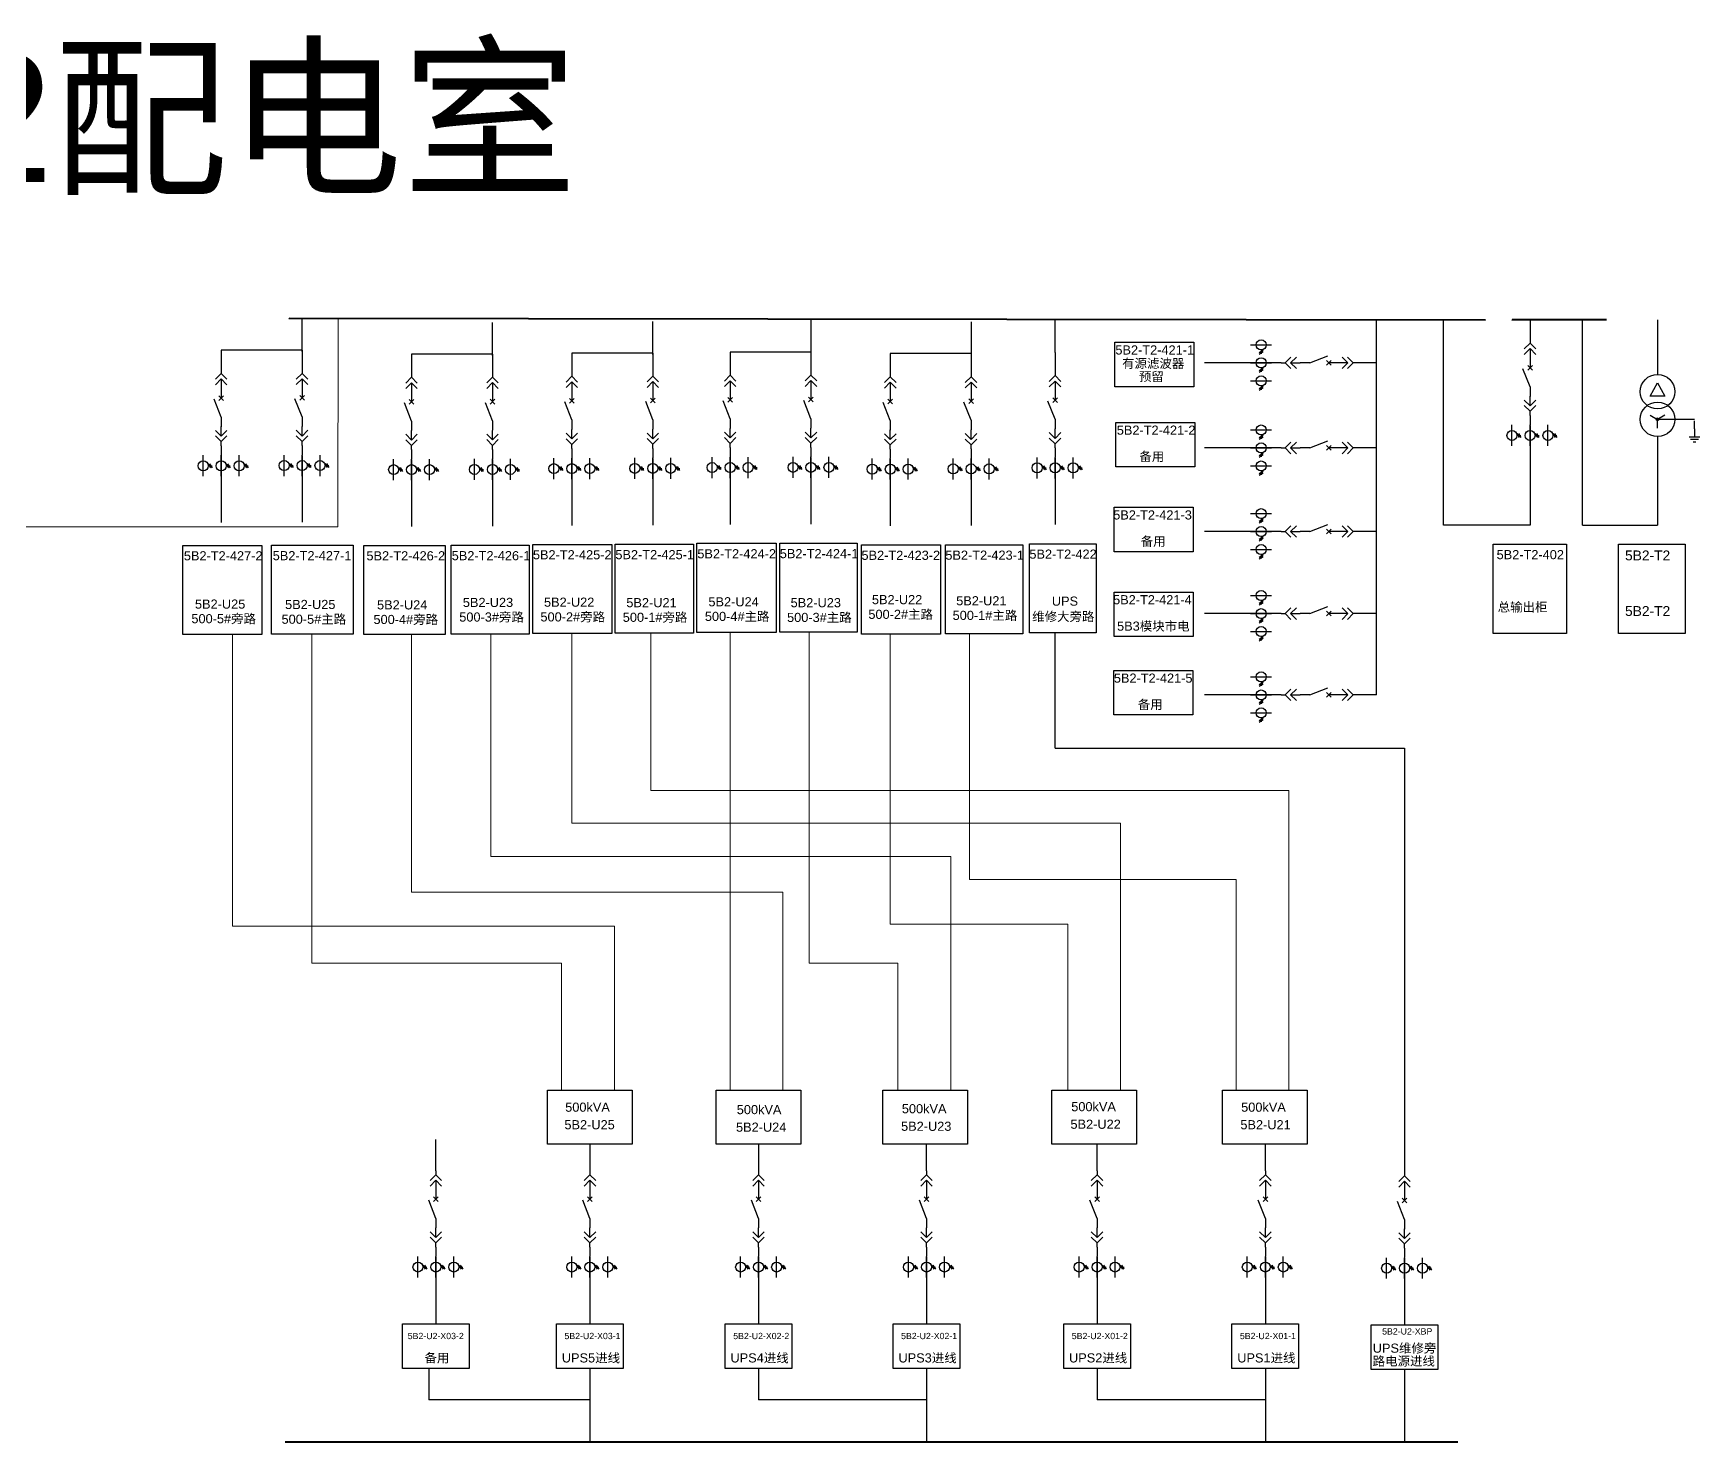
# Model space of a CAD drawing. Header units: metres. Extents: x 110 to 423, y 63 to 293.
# Drawn here: x 285.9 to 416, y 183.2 to 293.2 of the extents above; entities that cross this region are included whole.
import ezdxf
from ezdxf.enums import TextEntityAlignment as Align

# ---------------------------------------------------------------- set-up
doc = ezdxf.new("R2010")
doc.units = ezdxf.units.M
doc.header["$MEASUREMENT"] = 0
doc.linetypes.add('CENTER', pattern=[2, 1.25, -0.25, 0.25, -0.25])
doc.linetypes.add('CONTINOUS', pattern=[0])
doc.layers.get('0').update_dxf_attribs({"linetype": 'CONTINUOUS', "lineweight": 25})
doc.styles.add('Standard_copy2', font='arial.ttf')

# ---------------------------------------------------------------- blocks, each defined once
blk = doc.blocks.new('DYDQAA03')
at = {"color": 0}
for points in [[(0, 0), (0, -1.5)], [(-2.12, -3.62), (0, -1.5)], [(-2.12, -5.62), (0, -3.5)], [(2.12, -3.62), (0, -1.5)], [(2.12, -5.62), (0, -3.5)], [(0, -3.5), (0, -7)]]:
    blk.add_lwpolyline(points, dxfattribs=at)
blk = doc.blocks.new('DYDQAA04')
at = {"color": 0}
for points in [[(0, -3.5), (0, 0)], [(-2.12, -1.38), (0, -3.5)], [(-2.12, -3.38), (0, -5.5)], [(2.12, -1.38), (0, -3.5)], [(2.12, -3.38), (0, -5.5)], [(0, -7), (0, -5.5)]]:
    blk.add_lwpolyline(points, dxfattribs=at)
blk = doc.blocks.new('DYDQAA09')
at = {"color": 0}
blk.add_lwpolyline([(0, 0), (0, -3.5)], dxfattribs=at)
blk.add_lwpolyline([(0, 0), (0, -3.5)], dxfattribs=at)
blk.add_lwpolyline([(0, 0), (0, -3.5)], dxfattribs=at)
blk.add_lwpolyline([(0, 0), (0, -3.5)], dxfattribs=at)
blk.add_lwpolyline([(0, 0), (0, -3.5)], dxfattribs=at)
blk.add_lwpolyline([(0, 0), (0, -3.5)], dxfattribs=at)
blk.add_lwpolyline([(0, 0), (0, -3.5)], dxfattribs=at)
blk.add_lwpolyline([(0, 0), (0, -3.5)], dxfattribs=at)
blk.add_lwpolyline([(0, 0), (0, -3.5)], dxfattribs=at)
blk = doc.blocks.new('DYDQ0201')
at = {"color": 0}
for points in [[(0.86, -0.86), (-0.86, 0.86)], [(-0.86, -0.86), (0.86, 0.86)], [(0, -7), (-2.61, -0.37)]]:
    blk.add_lwpolyline(points, dxfattribs=at)
blk = doc.blocks.new('A$C03DD39B5')
for p, q in [((417, 475), (283, 392)), ((417, 422), (283, 339)), ((350, 333), (350, 467))]:
    blk.add_line(p, q)
blk.add_lwpolyline([(700, 167), (0, 167)])
blk.add_circle((350, 167), 167)
blk = doc.blocks.new('DYDQAA05')
at = {"color": 0}
blk.add_lwpolyline([(0, 0), (0, -7)], dxfattribs=at)

msp = doc.modelspace()

# ---------------------------------------------------------------- linework, layer by layer
for p, q in [((306.9, 268.35, -23133.46), (306.9, 270.93, -21750.19)), ((334.28, 268.13, -2962.29), (334.28, 270.71, -1579.01)), ((346.64, 268.21, -2962.29), (346.64, 270.79, -1579.01)), ((365.69, 268.28, -3467.35), (365.69, 270.86, -2084.07)), ((390.8, 241.55, 15830.09), (390.8, 270.82, -21750.19)), ((396.01, 254.79, -21750.19), (396.01, 270.82, -21750.19)), ((406.88, 254.79, -23535.57), (406.88, 270.82, -21750.19)), ((412.74, 270.82, -18924.64), (412.74, 266.57, -23535.57)), ((321.76, 268.05, -2962.29), (321.76, 270.63, -1579.01)), ((359.15, 268.09, -2962.29), (359.15, 270.67, -1579.01)), ((306.88, 268.45, -23133.46), (300.56, 268.45, -23133.46)), ((321.75, 268.15, -2962.29), (315.43, 268.15, -2962.29)), ((334.27, 268.23, -2962.29), (327.95, 268.23, -2962.29)), ((346.62, 268.31, -2962.29), (340.31, 268.31, -2962.29)), ((359.13, 268.19, -2962.29), (352.82, 268.19, -2962.29)), ((380.92, 267.47, 18031.31), (377.35, 267.47, 18031.31)), ((382.56, 267.47, 18031.31), (380.92, 267.47, 18031.31)), ((412.15, 264.88, -23535.57), (412.74, 265.9, -23535.57)), ((412.15, 264.88, -23535.57), (412.74, 265.9, -23535.57)), ((412.74, 265.9, -23535.57), (413.32, 264.88, -23535.57)), ((413.32, 264.88, -23535.57), (412.15, 264.88, -23535.57)), ((412.15, 263.39, -23535.57), (412.74, 263.06, -23535.57)), ((412.73, 263.16, -23535.57), (412.63, 263.07, -23535.57)), ((412.69, 263.15, -23535.57), (412.64, 263.1, -23535.57)), ((412.77, 263.15, -23535.57), (412.64, 263.02, -23535.57)), ((412.78, 263.14, -23535.57), (412.65, 263.01, -23535.57)), ((412.81, 263.12, -23535.57), (412.67, 262.98, -23535.57)), ((412.82, 263.11, -23535.57), (412.68, 262.97, -23535.57)), ((412.83, 263.07, -23535.57), (412.72, 262.96, -23535.57)), ((413.32, 263.39, -23535.57), (412.74, 263.06, -23535.57)), ((415.62, 263.06, -23535.57), (412.74, 263.06, -23535.57)), ((412.74, 262.38, -23535.57), (412.74, 263.06, -23535.57)), ((412.84, 263.05, -23535.57), (412.74, 262.95, -23535.57)), ((402.78, 262.58, -21750.19), (402.78, 260.94, -21750.19)), ((412.74, 261.7, -23535.57), (412.74, 254.79, -23535.57)), ((415.22, 261.7, -23535.57), (416.03, 261.7, -23535.57)), ((380.92, 260.83, 18031.31), (377.35, 260.83, 18031.31)), ((382.56, 260.83, 18031.31), (380.92, 260.83, 18031.31)), ((402.78, 260.94, -21750.19), (402.78, 254.79, -21750.19)), ((415.32, 261.5, -23535.57), (415.93, 261.5, -23535.57)), ((415.52, 261.3, -23535.57), (415.72, 261.3, -23535.57)), ((300.56, 260.21, -20932.25), (300.56, 258.57, -20932.25)), ((306.88, 260.22, -20240.61), (306.88, 258.58, -20240.61)), ((315.43, 259.91, -761.08), (315.43, 258.27, -761.08)), ((321.75, 259.93, -69.44), (321.75, 258.29, -69.44)), ((327.95, 259.99, -761.08), (327.95, 258.35, -761.08)), ((334.27, 260.01, -69.44), (334.27, 258.37, -69.44)), ((340.31, 260.07, -761.08), (340.31, 258.43, -761.08)), ((346.62, 260.08, -69.44), (346.62, 258.45, -69.44)), ((352.82, 259.95, -761.08), (352.82, 258.31, -761.08)), ((359.13, 259.97, -69.44), (359.13, 258.33, -69.44)), ((365.69, 260.04, -1266.14), (365.69, 258.41, -1266.14)), ((300.56, 258.57, -20932.25), (300.56, 255, -20932.25)), ((306.88, 258.58, -20240.61), (306.88, 255.02, -20240.61)), ((315.43, 258.27, -761.08), (315.43, 254.7, -761.08)), ((321.75, 258.29, -69.44), (321.75, 254.72, -69.44)), ((327.95, 258.35, -761.08), (327.95, 254.78, -761.08)), ((334.27, 258.37, -69.44), (334.27, 254.8, -69.44)), ((340.31, 258.43, -761.08), (340.31, 254.86, -761.08)), ((346.62, 258.45, -69.44), (346.62, 254.88, -69.44)), ((352.82, 258.31, -761.08), (352.82, 254.74, -761.08)), ((359.13, 258.33, -69.44), (359.13, 254.76, -69.44)), ((365.69, 258.41, -1266.14), (365.69, 254.84, -1266.14)), ((380.92, 254.3, 18031.31), (377.35, 254.3, 18031.31)), ((382.56, 254.3, 18031.31), (380.92, 254.3, 18031.31)), ((402.78, 254.79, -21750.19), (396.01, 254.79, -21750.19)), ((406.88, 254.79, -23535.57), (412.74, 254.79, -23535.57)), ((380.92, 247.89, 18031.31), (377.35, 247.89, 18031.31)), ((382.56, 247.89, 18031.31), (380.92, 247.89, 18031.31)), ((380.92, 241.55, 18031.31), (377.35, 241.55, 18031.31)), ((382.56, 241.55, 18031.31), (380.92, 241.55, 18031.31)), ((317.33, 197.65, -664.69), (317.33, 196.01, -664.69)), ((329.36, 197.65, -664.69), (329.36, 196.01, -664.69)), ((342.53, 197.65, -664.69), (342.53, 196.01, -664.69)), ((355.65, 197.65, -664.69), (355.65, 196.01, -664.69)), ((368.97, 197.65, -664.69), (368.97, 196.01, -664.69)), ((382.11, 197.65, -664.69), (382.11, 196.01, -664.69)), ((392.98, 197.57, 622.2), (392.98, 195.93, 622.2)), ((317.33, 196.01, -664.69), (317.33, 192.45, -664.69)), ((329.36, 196.01, -664.69), (329.36, 192.45, -664.69)), ((342.53, 196.01, -664.69), (342.53, 192.45, -664.69)), ((355.65, 196.01, -664.69), (355.65, 192.45, -664.69)), ((368.97, 196.01, -664.69), (368.97, 192.45, -664.69)), ((382.11, 196.01, -664.69), (382.11, 192.45, -664.69)), ((392.98, 195.93, 622.2), (392.98, 192.37, 622.2)), ((316.79, 188.97, -664.69), (316.79, 186.51, -664.69)), ((329.36, 188.97, -664.69), (329.36, 183.2, -664.69)), ((342.53, 188.97, -664.69), (342.53, 186.5, -664.69)), ((355.65, 188.97, -664.69), (355.65, 183.21, -664.69)), ((368.97, 188.97, -664.69), (368.97, 186.5, -664.69)), ((382.11, 188.97, -664.69), (382.11, 186.5, -664.69)), ((382.11, 188.97, -664.69), (382.11, 183.3, -664.69)), ((392.98, 188.89, -352.11), (392.98, 183.17, -352.11)), ((329.36, 186.5, -664.69), (316.79, 186.5, -664.69)), ((355.65, 186.5, -664.69), (342.53, 186.5, -664.69)), ((382.11, 186.5, -664.69), (368.97, 186.5, -664.69))]:
    msp.add_line(p, q)
at = {"color": 1, "lineweight": 20}
for p, q in [((309.68, 254.66, -761.08), (309.71, 270.94, -21750.19)), ((262.65, 254.66, -761.08), (309.68, 254.66, -761.08))]:
    msp.add_line(p, q, dxfattribs=at)
at = {"linetype": 'CENTER', "ltscale": 0.5}
msp.add_line((415.62, 262.31, -23535.57), (415.62, 263.06, -23535.57), dxfattribs=at)
at = {"color": 4, "lineweight": 20}
for p, q in [((301.46, 246.26, -46383.52), (301.46, 223.49, -46383.52)), ((315.43, 246.26, -1579.01), (315.43, 226.14, -1579.01)), ((321.61, 246.28, -887.38), (321.61, 228.92, -887.38)), ((327.95, 246.34, -1579.01), (327.95, 231.52, -1579.01)), ((334.13, 246.36, -887.38), (334.13, 234.08, -887.38)), ((334.13, 234.08, -887.38), (383.94, 234.08, -887.38)), ((383.94, 234.08, -887.38), (383.94, 210.69, 57624.51)), ((327.95, 231.52, -1579.01), (370.8, 231.52, -1579.01)), ((370.8, 231.52, -1579.01), (370.8, 210.69, 57624.51)), ((321.61, 228.92, -887.38), (357.54, 228.92, -887.38)), ((357.54, 228.92, -887.38), (357.54, 210.69, 57624.51)), ((315.43, 226.14, -1579.01), (344.43, 226.14, -1579.01)), ((344.43, 226.14, -1579.01), (344.43, 210.69, 57624.51)), ((301.46, 223.49, -46383.52), (331.29, 223.49, -46383.52)), ((331.29, 223.49, -46383.52), (331.29, 210.69, 57624.51))]:
    msp.add_line(p, q, dxfattribs=at)
at = {"color": 6, "lineweight": 20}
for p, q in [((307.64, 246.28, -45691.89), (307.64, 220.61, -45691.89)), ((340.31, 246.42, -1579.01), (340.31, 210.69, 57624.51)), ((346.49, 246.44, -887.38), (346.49, 220.61, -887.38)), ((352.82, 246.3, -1579.01), (352.82, 223.64, -1579.01)), ((359, 246.32, -887.38), (359, 227.13, -887.38)), ((359, 227.13, -887.38), (379.82, 227.13, -887.38)), ((379.82, 227.13, -887.38), (379.82, 210.69, 57624.51)), ((352.82, 223.64, -1579.01), (366.68, 223.64, -1579.01)), ((366.68, 223.64, -1579.01), (366.68, 210.69, 57624.51)), ((307.64, 220.61, -45691.89), (327.15, 220.61, -45691.89)), ((327.15, 220.61, -45691.89), (327.15, 213.29, -30996.23)), ((346.49, 220.61, -887.38), (353.42, 220.61, -887.38)), ((353.42, 220.61, -887.38), (353.42, 210.69, 57624.51)), ((327.15, 213.29, -30996.23), (327.15, 210.69, 57624.51))]:
    msp.add_line(p, q, dxfattribs=at)
at = {"color": 5, "lineweight": 30}
for p, q in [((365.69, 237.39, -3719.9), (365.69, 246.4, -2084.07)), ((365.69, 237.39, -3719.9), (392.98, 237.39, -3719.9)), ((392.98, 237.39, -3719.9), (392.98, 204.32, -1579.01))]:
    msp.add_line(p, q, dxfattribs=at)
at = {"color": 3}
msp.add_line((317.3, 206.84, -1579.01), (317.3, 204.4, -1579.01), dxfattribs=at)
at = {"lineweight": -3}
for p, q in [((329.36, 206.47, 57624.51), (329.36, 204.4, -2865.9)), ((342.53, 206.47, 57624.51), (342.53, 204.4, -2865.9)), ((355.65, 204.4, -2865.9), (355.65, 206.47, 57624.51)), ((368.97, 204.4, -2865.9), (368.97, 206.47, 57624.51)), ((382.11, 204.4, -2865.9), (382.11, 206.47, 57624.51))]:
    msp.add_line(p, q, dxfattribs=at)
at = {"color": 1, "lineweight": 40}
msp.add_line((305.57, 183.23, 14948.27), (397.15, 183.23, 14948.27), dxfattribs=at)
at = {"color": 1, "lineweight": 40, "ltscale": 100}
for points, elevation in [([(399.31, 270.81), (305.88, 270.93), (305.88, 270.93)], -21750.19), ([(408.75, 270.82), (401.38, 270.82), (401.38, 270.82)], -22724.49)]:
    msp.add_lwpolyline(points, dxfattribs=dict(at, elevation=elevation))
for points, elevation in [([(370.36, 269.08), (376.53, 269.08), (376.53, 265.61), (370.36, 265.61)], 15830.09), ([(370.43, 262.82), (376.61, 262.82), (376.61, 259.34), (370.43, 259.34)], 15830.09), ([(370.31, 256.19), (376.48, 256.19), (376.48, 252.72), (370.31, 252.72)], 15830.09), ([(297.58, 253.22), (303.75, 253.22), (303.75, 246.26), (297.58, 246.26)], -46383.52), ([(304.49, 253.23), (310.88, 253.23), (310.88, 246.28), (304.49, 246.28)], -45691.89), ([(311.7, 253.22), (318.05, 253.22), (318.05, 246.26), (311.7, 246.26)], -1579.01), ([(318.53, 253.23), (324.62, 253.23), (324.62, 246.28), (318.53, 246.28)], -887.38), ([(324.89, 253.3), (331.06, 253.3), (331.06, 246.34), (324.89, 246.34)], -1579.01), ([(331.33, 253.31), (337.45, 253.31), (337.45, 246.36), (331.33, 246.36)], -887.38), ([(337.72, 253.38), (343.91, 253.38), (343.91, 246.42), (337.72, 246.42)], -1579.01), ([(344.19, 253.39), (350.24, 253.39), (350.24, 246.44), (344.19, 246.44)], -887.38), ([(350.58, 253.26), (356.73, 253.26), (356.73, 246.3), (350.58, 246.3)], -1579.01), ([(357.13, 253.27), (363.18, 253.27), (363.18, 246.32), (357.13, 246.32)], -887.38), ([(363.68, 253.35), (368.89, 253.35), (368.89, 246.4), (363.68, 246.4)], -2084.07), ([(399.89, 253.31), (405.64, 253.31), (405.64, 246.35), (399.89, 246.35)], -22568.12), ([(409.68, 253.31), (414.89, 253.31), (414.89, 246.35), (409.68, 246.35)], -21995.88), ([(370.29, 249.57), (376.46, 249.57), (376.46, 246.1), (370.29, 246.1)], 15830.09), ([(370.27, 243.46), (376.45, 243.46), (376.45, 239.98), (370.27, 239.98)], 15830.09), ([(314.73, 192.45), (319.93, 192.45), (319.93, 188.97), (314.73, 188.97)], -664.69), ([(326.75, 192.45), (331.96, 192.45), (331.96, 188.97), (326.75, 188.97)], -664.69), ([(339.93, 192.45), (345.14, 192.45), (345.14, 188.97), (339.93, 188.97)], -664.69), ([(353.04, 192.45), (358.25, 192.45), (358.25, 188.97), (353.04, 188.97)], -664.69), ([(366.37, 192.45), (371.57, 192.45), (371.57, 188.97), (366.37, 188.97)], -664.69), ([(379.5, 192.45), (384.71, 192.45), (384.71, 188.97), (379.5, 188.97)], -664.69), ([(390.38, 192.37), (395.59, 192.37), (395.59, 188.89), (390.38, 188.89)], 622.2)]:
    msp.add_lwpolyline(points, close=True, dxfattribs=dict(elevation=elevation))
at = {"elevation": -23535.57}
msp.add_lwpolyline([(415.62, 262.31), (415.62, 261.7)], dxfattribs=at)
at = {"lineweight": -3, "elevation": 57624.51}
for points in [[(326.05, 210.69), (332.66, 210.69), (332.66, 206.47), (326.05, 206.47)], [(339.23, 210.69), (345.84, 210.69), (345.84, 206.47), (339.23, 206.47)], [(352.23, 210.69), (358.84, 210.69), (358.84, 206.47), (352.23, 206.47)], [(365.44, 210.69), (372.05, 210.69), (372.05, 206.47), (365.44, 206.47)], [(378.77, 210.69), (385.38, 210.69), (385.38, 206.47), (378.77, 206.47)]]:
    msp.add_lwpolyline(points, close=True, dxfattribs=at)
at = {"linetype": 'CONTINOUS'}
for centre in [(412.74, 265.22, -23535.57), (412.74, 263.06, -23535.57)]:
    msp.add_circle(centre, 1.35, dxfattribs=at)
msp.add_circle((412.74, 263.06, -23535.57), 0.101)

# ---------------------------------------------------------------- block references
at = {"xscale": 0.2128954749704126, "yscale": 0.2128954749704126, "zscale": 0.2128954749704126}
for name, p in [('DYDQAA05', (402.78, 270.82, -23951.4)), ('DYDQAA05', (300.56, 268.45, -23133.46)), ('DYDQAA05', (306.88, 268.45, -22441.82)), ('DYDQAA05', (315.43, 268.15, -2962.29)), ('DYDQAA05', (321.75, 268.15, -2270.65)), ('DYDQAA05', (327.95, 268.23, -2962.29)), ('DYDQAA05', (334.27, 268.23, -2270.65)), ('DYDQAA05', (340.31, 268.31, -2962.29)), ('DYDQAA05', (346.62, 268.31, -2270.65)), ('DYDQAA05', (352.82, 268.19, -2962.29)), ('DYDQAA05', (359.13, 268.19, -2270.65)), ('DYDQAA05', (365.69, 268.28, -3467.35)), ('DYDQAA03', (402.78, 269.33, -23951.4)), ('DYDQAA03', (300.56, 266.96, -23133.46)), ('DYDQAA03', (306.88, 266.97, -22441.82)), ('DYDQAA03', (340.31, 266.82, -2962.29)), ('DYDQAA03', (346.62, 266.83, -2270.65)), ('DYDQAA03', (365.69, 266.79, -3467.35)), ('DYDQ0201', (402.78, 267.09, -23951.4)), ('DYDQAA09', (402.78, 267.84, -23951.4)), ('DYDQAA09', (306.88, 265.48, -22441.82)), ('DYDQAA03', (315.43, 266.66, -2962.29)), ('DYDQAA03', (321.75, 266.67, -2270.65)), ('DYDQAA03', (327.95, 266.74, -2962.29)), ('DYDQAA03', (334.27, 266.75, -2270.65)), ('DYDQAA03', (352.82, 266.7, -2962.29)), ('DYDQAA03', (359.13, 266.71, -2270.65)), ('DYDQAA09', (402.78, 265.6, -23951.4)), ('DYDQ0201', (300.56, 264.72, -23133.46)), ('DYDQAA09', (300.56, 265.47, -23133.46)), ('DYDQ0201', (306.88, 264.74, -22441.82)), ('DYDQ0201', (315.43, 264.42, -2962.29)), ('DYDQAA09', (315.43, 265.17, -2962.29)), ('DYDQ0201', (321.75, 264.44, -2270.65)), ('DYDQAA09', (321.75, 265.18, -2270.65)), ('DYDQ0201', (327.95, 264.5, -2962.29)), ('DYDQAA09', (327.95, 265.25, -2962.29)), ('DYDQ0201', (334.27, 264.52, -2270.65)), ('DYDQAA09', (334.27, 265.26, -2270.65)), ('DYDQ0201', (340.31, 264.58, -2962.29)), ('DYDQAA09', (340.31, 265.33, -2962.29)), ('DYDQ0201', (346.62, 264.6, -2270.65)), ('DYDQAA09', (346.62, 265.34, -2270.65)), ('DYDQ0201', (352.82, 264.46, -2962.29)), ('DYDQAA09', (352.82, 265.21, -2962.29)), ('DYDQ0201', (359.13, 264.48, -2270.65)), ('DYDQAA09', (359.13, 265.22, -2270.65)), ('DYDQ0201', (365.69, 264.56, -3467.35)), ('DYDQAA09', (365.69, 265.3, -3467.35)), ('DYDQAA04', (402.78, 264.86, -23951.4)), ('DYDQAA09', (300.56, 263.23, -23133.46)), ('DYDQAA09', (306.88, 263.25, -22441.82)), ('DYDQAA09', (315.43, 262.93, -2962.29)), ('DYDQAA09', (321.75, 262.95, -2270.65)), ('DYDQAA09', (327.95, 263.01, -2962.29)), ('DYDQAA09', (334.27, 263.03, -2270.65)), ('DYDQAA09', (340.31, 263.09, -2962.29)), ('DYDQAA09', (346.62, 263.11, -2270.65)), ('DYDQAA09', (352.82, 262.97, -2962.29)), ('DYDQAA09', (359.13, 262.99, -2270.65)), ('DYDQAA09', (365.69, 263.07, -3467.35)), ('DYDQAA09', (402.78, 263.37, -23951.4)), ('DYDQAA04', (300.56, 262.49, -23133.46)), ('DYDQAA04', (306.88, 262.5, -22441.82)), ('DYDQAA04', (315.43, 262.19, -2962.29)), ('DYDQAA04', (321.75, 262.2, -2270.65)), ('DYDQAA04', (327.95, 262.27, -2962.29)), ('DYDQAA04', (334.27, 262.28, -2270.65)), ('DYDQAA04', (340.31, 262.35, -2962.29)), ('DYDQAA04', (346.62, 262.36, -2270.65)), ('DYDQAA04', (352.82, 262.23, -2962.29)), ('DYDQAA04', (359.13, 262.24, -2270.65)), ('DYDQAA04', (365.69, 262.32, -3467.35)), ('DYDQAA09', (300.56, 260.99, -23133.46)), ('DYDQAA09', (306.88, 261.01, -22441.82)), ('DYDQAA09', (315.43, 260.7, -2962.29)), ('DYDQAA09', (321.75, 260.71, -2270.65)), ('DYDQAA09', (327.95, 260.78, -2962.29)), ('DYDQAA09', (334.27, 260.79, -2270.65)), ('DYDQAA09', (340.31, 260.86, -2962.29)), ('DYDQAA09', (346.62, 260.87, -2270.65)), ('DYDQAA09', (352.82, 260.74, -2962.29)), ('DYDQAA09', (359.13, 260.75, -2270.65)), ('DYDQAA09', (365.69, 260.83, -3467.35)), ('DYDQAA03', (317.33, 204.4, -2865.9)), ('DYDQAA03', (329.36, 204.4, -2865.9)), ('DYDQAA03', (342.53, 204.4, -2865.9)), ('DYDQAA03', (355.65, 204.4, -2865.9)), ('DYDQAA03', (368.97, 204.4, -2865.9)), ('DYDQAA03', (382.11, 204.4, -2865.9)), ('DYDQAA03', (392.98, 204.32, -1579.01)), ('DYDQ0201', (317.33, 202.17, -2865.9)), ('DYDQAA09', (317.33, 202.91, -2865.9)), ('DYDQ0201', (329.36, 202.17, -2865.9)), ('DYDQAA09', (329.36, 202.91, -2865.9)), ('DYDQ0201', (342.53, 202.17, -2865.9)), ('DYDQAA09', (342.53, 202.91, -2865.9)), ('DYDQ0201', (355.65, 202.17, -2865.9)), ('DYDQAA09', (355.65, 202.91, -2865.9)), ('DYDQ0201', (368.97, 202.17, -2865.9)), ('DYDQAA09', (368.97, 202.91, -2865.9)), ('DYDQ0201', (382.11, 202.17, -2865.9)), ('DYDQAA09', (382.11, 202.91, -2865.9)), ('DYDQ0201', (392.98, 202.08, -1579.01)), ('DYDQAA09', (392.98, 202.83, -1579.01)), ('DYDQAA09', (317.33, 200.68, -2865.9)), ('DYDQAA09', (329.36, 200.68, -2865.9)), ('DYDQAA09', (342.53, 200.68, -2865.9)), ('DYDQAA09', (355.65, 200.68, -2865.9)), ('DYDQAA09', (368.97, 200.68, -2865.9)), ('DYDQAA09', (382.11, 200.68, -2865.9)), ('DYDQAA09', (392.98, 200.59, -1579.01)), ('DYDQAA04', (317.33, 199.93, -2865.9)), ('DYDQAA04', (329.36, 199.93, -2865.9)), ('DYDQAA04', (342.53, 199.93, -2865.9)), ('DYDQAA04', (355.65, 199.93, -2865.9)), ('DYDQAA04', (368.97, 199.93, -2865.9)), ('DYDQAA04', (382.11, 199.93, -2865.9)), ('DYDQAA04', (392.98, 199.85, -1579.01)), ('DYDQAA09', (317.33, 198.44, -2865.9)), ('DYDQAA09', (329.36, 198.44, -2865.9)), ('DYDQAA09', (342.53, 198.44, -2865.9)), ('DYDQAA09', (355.65, 198.44, -2865.9)), ('DYDQAA09', (368.97, 198.44, -2865.9)), ('DYDQAA09', (382.11, 198.44, -2865.9)), ('DYDQAA09', (392.98, 198.36, -1579.01))]:
    msp.add_blockref(name, p, dxfattribs=at)
for name, p, xscale, yscale, zscale, rotation in [('A$C03DD39B5', (382.6, 269.26, 18031.31), 0.002338875, 0.002338875, 0.002338875, 180), ('A$C03DD39B5', (382.6, 267.86, 18031.31), 0.002338875, 0.002338875, 0.002338875, 180), ('DYDQAA09', (383.34, 267.47, 15830.09), 0.2128954749704126, 0.2128954749704126, 0.2128954749704126, 270), ('DYDQAA04', (384.83, 267.47, 15830.09), 0.2128954749704126, 0.2128954749704126, 0.2128954749704126, 270), ('DYDQAA09', (385.58, 267.47, 15830.09), 0.2128954749704126, 0.2128954749704126, 0.2128954749704126, 270), ('DYDQ0201', (387.07, 267.47, 15830.09), 0.2128954749704126, 0.2128954749704126, 0.2128954749704126, 270), ('DYDQAA09', (387.81, 267.47, 15830.09), 0.2128954749704126, 0.2128954749704126, 0.2128954749704126, 270), ('DYDQAA03', (389.3, 267.47, 15830.09), 0.2128954749704126, 0.2128954749704126, 0.2128954749704126, 270), ('DYDQAA05', (390.8, 267.47, 15830.09), 0.2128954749704126, 0.2128954749704126, 0.2128954749704126, 270), ('A$C03DD39B5', (382.6, 266.45, 18031.31), 0.002338875, 0.002338875, 0.002338875, 180), ('A$C03DD39B5', (382.6, 262.62, 18031.31), 0.002338875, 0.002338875, 0.002338875, 180), ('A$C03DD39B5', (400.98, 262.62, -21750.19), 0.002338875, 0.002338875, 0.002338875, 270), ('A$C03DD39B5', (402.39, 262.62, -21750.19), 0.002338875, 0.002338875, 0.002338875, 270), ('A$C03DD39B5', (403.79, 262.62, -21750.19), 0.002338875, 0.002338875, 0.002338875, 270), ('A$C03DD39B5', (382.6, 261.22, 18031.31), 0.002338875, 0.002338875, 0.002338875, 180), ('DYDQAA09', (383.34, 260.83, 15830.09), 0.2128954749704126, 0.2128954749704126, 0.2128954749704126, 270), ('DYDQAA04', (384.83, 260.83, 15830.09), 0.2128954749704126, 0.2128954749704126, 0.2128954749704126, 270), ('DYDQAA09', (385.58, 260.83, 15830.09), 0.2128954749704126, 0.2128954749704126, 0.2128954749704126, 270), ('DYDQ0201', (387.07, 260.83, 15830.09), 0.2128954749704126, 0.2128954749704126, 0.2128954749704126, 270), ('DYDQAA09', (387.81, 260.83, 15830.09), 0.2128954749704126, 0.2128954749704126, 0.2128954749704126, 270), ('DYDQAA03', (389.3, 260.83, 15830.09), 0.2128954749704126, 0.2128954749704126, 0.2128954749704126, 270), ('DYDQAA05', (390.8, 260.83, 15830.09), 0.2128954749704126, 0.2128954749704126, 0.2128954749704126, 270), ('A$C03DD39B5', (298.77, 260.25, -20932.25), 0.002338875, 0.002338875, 0.002338875, 270), ('A$C03DD39B5', (300.17, 260.25, -20932.25), 0.002338875, 0.002338875, 0.002338875, 270), ('A$C03DD39B5', (301.58, 260.25, -20932.25), 0.002338875, 0.002338875, 0.002338875, 270), ('A$C03DD39B5', (305.09, 260.27, -20240.61), 0.002338875, 0.002338875, 0.002338875, 270), ('A$C03DD39B5', (306.49, 260.27, -20240.61), 0.002338875, 0.002338875, 0.002338875, 270), ('A$C03DD39B5', (307.89, 260.27, -20240.61), 0.002338875, 0.002338875, 0.002338875, 270), ('A$C03DD39B5', (313.64, 259.95, -761.08), 0.002338875, 0.002338875, 0.002338875, 270), ('A$C03DD39B5', (315.04, 259.95, -761.08), 0.002338875, 0.002338875, 0.002338875, 270), ('A$C03DD39B5', (316.44, 259.95, -761.08), 0.002338875, 0.002338875, 0.002338875, 270), ('A$C03DD39B5', (319.95, 259.97, -69.44), 0.002338875, 0.002338875, 0.002338875, 270), ('A$C03DD39B5', (321.36, 259.97, -69.44), 0.002338875, 0.002338875, 0.002338875, 270), ('A$C03DD39B5', (322.76, 259.97, -69.44), 0.002338875, 0.002338875, 0.002338875, 270), ('A$C03DD39B5', (326.16, 260.03, -761.08), 0.002338875, 0.002338875, 0.002338875, 270), ('A$C03DD39B5', (327.56, 260.03, -761.08), 0.002338875, 0.002338875, 0.002338875, 270), ('A$C03DD39B5', (328.96, 260.03, -761.08), 0.002338875, 0.002338875, 0.002338875, 270), ('A$C03DD39B5', (332.47, 260.05, -69.44), 0.002338875, 0.002338875, 0.002338875, 270), ('A$C03DD39B5', (333.88, 260.05, -69.44), 0.002338875, 0.002338875, 0.002338875, 270), ('A$C03DD39B5', (335.28, 260.05, -69.44), 0.002338875, 0.002338875, 0.002338875, 270), ('A$C03DD39B5', (338.51, 260.11, -761.08), 0.002338875, 0.002338875, 0.002338875, 270), ('A$C03DD39B5', (339.92, 260.11, -761.08), 0.002338875, 0.002338875, 0.002338875, 270), ('A$C03DD39B5', (341.32, 260.11, -761.08), 0.002338875, 0.002338875, 0.002338875, 270), ('A$C03DD39B5', (344.83, 260.13, -69.44), 0.002338875, 0.002338875, 0.002338875, 270), ('A$C03DD39B5', (346.23, 260.13, -69.44), 0.002338875, 0.002338875, 0.002338875, 270), ('A$C03DD39B5', (347.64, 260.13, -69.44), 0.002338875, 0.002338875, 0.002338875, 270), ('A$C03DD39B5', (351.02, 259.99, -761.08), 0.002338875, 0.002338875, 0.002338875, 270), ('A$C03DD39B5', (352.43, 259.99, -761.08), 0.002338875, 0.002338875, 0.002338875, 270), ('A$C03DD39B5', (353.83, 259.99, -761.08), 0.002338875, 0.002338875, 0.002338875, 270), ('A$C03DD39B5', (357.34, 260.01, -69.44), 0.002338875, 0.002338875, 0.002338875, 270), ('A$C03DD39B5', (358.74, 260.01, -69.44), 0.002338875, 0.002338875, 0.002338875, 270), ('A$C03DD39B5', (360.15, 260.01, -69.44), 0.002338875, 0.002338875, 0.002338875, 270), ('A$C03DD39B5', (363.9, 260.09, -1266.14), 0.002338875, 0.002338875, 0.002338875, 270), ('A$C03DD39B5', (365.3, 260.09, -1266.14), 0.002338875, 0.002338875, 0.002338875, 270), ('A$C03DD39B5', (366.71, 260.09, -1266.14), 0.002338875, 0.002338875, 0.002338875, 270), ('A$C03DD39B5', (382.6, 259.81, 18031.31), 0.002338875, 0.002338875, 0.002338875, 180), ('A$C03DD39B5', (382.6, 256.09, 18031.31), 0.002338875, 0.002338875, 0.002338875, 180), ('A$C03DD39B5', (382.6, 254.69, 18031.31), 0.002338875, 0.002338875, 0.002338875, 180), ('DYDQAA09', (383.34, 254.3, 15830.09), 0.2128954749704126, 0.2128954749704126, 0.2128954749704126, 270), ('DYDQAA04', (384.83, 254.3, 15830.09), 0.2128954749704126, 0.2128954749704126, 0.2128954749704126, 270), ('DYDQAA09', (385.58, 254.3, 15830.09), 0.2128954749704126, 0.2128954749704126, 0.2128954749704126, 270), ('DYDQ0201', (387.07, 254.3, 15830.09), 0.2128954749704126, 0.2128954749704126, 0.2128954749704126, 270), ('DYDQAA09', (387.81, 254.3, 15830.09), 0.2128954749704126, 0.2128954749704126, 0.2128954749704126, 270), ('DYDQAA03', (389.3, 254.3, 15830.09), 0.2128954749704126, 0.2128954749704126, 0.2128954749704126, 270), ('DYDQAA05', (390.8, 254.3, 15830.09), 0.2128954749704126, 0.2128954749704126, 0.2128954749704126, 270), ('A$C03DD39B5', (382.6, 253.28, 18031.31), 0.002338875, 0.002338875, 0.002338875, 180), ('A$C03DD39B5', (382.6, 249.69, 18031.31), 0.002338875, 0.002338875, 0.002338875, 180), ('A$C03DD39B5', (382.6, 248.28, 18031.31), 0.002338875, 0.002338875, 0.002338875, 180), ('DYDQAA09', (383.34, 247.89, 15830.09), 0.2128954749704126, 0.2128954749704126, 0.2128954749704126, 270), ('DYDQAA04', (384.83, 247.89, 15830.09), 0.2128954749704126, 0.2128954749704126, 0.2128954749704126, 270), ('DYDQAA09', (385.58, 247.89, 15830.09), 0.2128954749704126, 0.2128954749704126, 0.2128954749704126, 270), ('DYDQ0201', (387.07, 247.89, 15830.09), 0.2128954749704126, 0.2128954749704126, 0.2128954749704126, 270), ('DYDQAA09', (387.81, 247.89, 15830.09), 0.2128954749704126, 0.2128954749704126, 0.2128954749704126, 270), ('DYDQAA03', (389.3, 247.89, 15830.09), 0.2128954749704126, 0.2128954749704126, 0.2128954749704126, 270), ('DYDQAA05', (390.8, 247.89, 15830.09), 0.2128954749704126, 0.2128954749704126, 0.2128954749704126, 270), ('A$C03DD39B5', (382.6, 246.88, 18031.31), 0.002338875, 0.002338875, 0.002338875, 180), ('A$C03DD39B5', (382.6, 243.34, 18031.31), 0.002338875, 0.002338875, 0.002338875, 180), ('DYDQ0201', (387.07, 241.55, 15830.09), 0.2128954749704126, 0.2128954749704126, 0.2128954749704126, 270), ('A$C03DD39B5', (382.6, 241.93, 18031.31), 0.002338875, 0.002338875, 0.002338875, 180), ('DYDQAA09', (383.34, 241.55, 15830.09), 0.2128954749704126, 0.2128954749704126, 0.2128954749704126, 270), ('DYDQAA04', (384.83, 241.55, 15830.09), 0.2128954749704126, 0.2128954749704126, 0.2128954749704126, 270), ('DYDQAA09', (385.58, 241.55, 15830.09), 0.2128954749704126, 0.2128954749704126, 0.2128954749704126, 270), ('DYDQAA09', (387.81, 241.55, 15830.09), 0.2128954749704126, 0.2128954749704126, 0.2128954749704126, 270), ('DYDQAA03', (389.3, 241.55, 15830.09), 0.2128954749704126, 0.2128954749704126, 0.2128954749704126, 270), ('DYDQAA05', (390.8, 241.55, 15830.09), 0.2128954749704126, 0.2128954749704126, 0.2128954749704126, 270), ('A$C03DD39B5', (382.6, 240.53, 18031.31), 0.002338875, 0.002338875, 0.002338875, 180), ('A$C03DD39B5', (315.54, 197.7, -664.69), 0.002338875, 0.002338875, 0.002338875, 270), ('A$C03DD39B5', (316.94, 197.7, -664.69), 0.002338875, 0.002338875, 0.002338875, 270), ('A$C03DD39B5', (318.34, 197.7, -664.69), 0.002338875, 0.002338875, 0.002338875, 270), ('A$C03DD39B5', (327.56, 197.7, -664.69), 0.002338875, 0.002338875, 0.002338875, 270), ('A$C03DD39B5', (328.97, 197.7, -664.69), 0.002338875, 0.002338875, 0.002338875, 270), ('A$C03DD39B5', (330.37, 197.7, -664.69), 0.002338875, 0.002338875, 0.002338875, 270), ('A$C03DD39B5', (340.74, 197.7, -664.69), 0.002338875, 0.002338875, 0.002338875, 270), ('A$C03DD39B5', (342.14, 197.7, -664.69), 0.002338875, 0.002338875, 0.002338875, 270), ('A$C03DD39B5', (343.55, 197.7, -664.69), 0.002338875, 0.002338875, 0.002338875, 270), ('A$C03DD39B5', (353.85, 197.7, -664.69), 0.002338875, 0.002338875, 0.002338875, 270), ('A$C03DD39B5', (355.26, 197.7, -664.69), 0.002338875, 0.002338875, 0.002338875, 270), ('A$C03DD39B5', (356.66, 197.7, -664.69), 0.002338875, 0.002338875, 0.002338875, 270), ('A$C03DD39B5', (367.18, 197.7, -664.69), 0.002338875, 0.002338875, 0.002338875, 270), ('A$C03DD39B5', (368.58, 197.7, -664.69), 0.002338875, 0.002338875, 0.002338875, 270), ('A$C03DD39B5', (369.98, 197.7, -664.69), 0.002338875, 0.002338875, 0.002338875, 270), ('A$C03DD39B5', (380.31, 197.7, -664.69), 0.002338875, 0.002338875, 0.002338875, 270), ('A$C03DD39B5', (381.72, 197.7, -664.69), 0.002338875, 0.002338875, 0.002338875, 270), ('A$C03DD39B5', (383.12, 197.7, -664.69), 0.002338875, 0.002338875, 0.002338875, 270), ('A$C03DD39B5', (391.19, 197.61, 622.2), 0.002338875, 0.002338875, 0.002338875, 270), ('A$C03DD39B5', (392.59, 197.61, 622.2), 0.002338875, 0.002338875, 0.002338875, 270), ('A$C03DD39B5', (394, 197.61, 622.2), 0.002338875, 0.002338875, 0.002338875, 270)]:
    msp.add_blockref(name, p, dxfattribs=dict(xscale=xscale, yscale=yscale, zscale=zscale, rotation=rotation))

# ---------------------------------------------------------------- texts
at = {"lineweight": 0, "style": 'Standard_copy2'}
for s, height, p in [('5B2-T2-421-1', 0.7128, (373.47, 268.12, 14446.82)), ('有源滤波器', 0.713, (373.35, 267.07, 14825.62)), ('预留', 0.713, (373.21, 266.04, 14951.92)), ('5B2-T2-421-2', 0.7128, (373.58, 261.86, 14446.82)), ('备用', 0.713, (373.24, 259.8, 14446.82)), ('5B2-T2-421-3', 0.7128, (373.3, 255.24, 14446.82)), ('备用', 0.713, (373.35, 253.18, 14446.82)), ('5B2-T2-427-2', 0.7128, (300.72, 252.05, -47766.8)), ('5B2-T2-427-1', 0.7128, (307.66, 252.06, -47075.16)), ('5B2-T2-426-2', 0.7128, (314.98, 252.05, -2962.29)), ('5B2-T2-426-1', 0.7128, (321.64, 252.06, -2270.65)), ('5B2-T2-425-2', 0.7128, (327.98, 252.13, -2962.29)), ('5B2-T2-425-1', 0.7128, (334.42, 252.14, -2270.65)), ('5B2-T2-424-2', 0.7128, (340.82, 252.21, -2962.29)), ('5B2-T2-423-2', 0.7128, (353.64, 252.09, -2962.29)), ('5B2-T2-423-1', 0.7128, (360.19, 252.1, -2270.65)), ('5B2-T2-422', 0.713, (366.31, 252.18, -3467.35)), ('5B2-T2-402', 0.713, (402.8, 252.14, -23951.4)), ('5B2-U25', 0.713, (300.48, 248.28, 35493.57)), ('5B2-U25', 0.713, (307.52, 248.25, 35493.57)), ('5B2-U24', 0.713, (314.7, 248.22, 35493.57)), ('5B2-U23', 0.713, (321.4, 248.41, 35493.57)), ('5B2-U22', 0.713, (327.74, 248.43, 35493.57)), ('5B2-U21', 0.713, (334.17, 248.39, 35493.57)), ('5B2-U24', 0.713, (340.58, 248.46, 35493.57)), ('5B2-U23', 0.713, (347, 248.39, 35493.57)), ('5B2-U22', 0.713, (353.35, 248.63, 35493.57)), ('5B2-U21', 0.713, (359.93, 248.54, 35493.57)), ('UPS', 0.713, (366.46, 248.51, 42855.91)), ('5B2-T2-421-4', 0.7128, (373.29, 248.62, 14446.82)), ('总输出柜', 0.713, (402.2, 248.05, -23951.4)), ('500-5#旁路', 0.713, (300.76, 247.14, 34519.26)), ('500-5#主路', 0.713, (307.8, 247.1, 34519.26)), ('500-4#旁路', 0.713, (314.98, 247.08, 34519.26)), ('500-3#旁路', 0.713, (321.68, 247.27, 34519.26)), ('500-2#旁路', 0.713, (328.02, 247.28, 34519.26)), ('500-1#旁路', 0.713, (334.45, 247.25, 34519.26)), ('500-4#主路', 0.713, (340.86, 247.32, 34519.26)), ('500-3#主路', 0.713, (347.28, 247.24, 34519.26)), ('500-2#主路', 0.713, (353.63, 247.48, 34519.26)), ('500-1#主路', 0.713, (360.21, 247.4, 34519.26)), ('维修大旁路', 0.713, (366.33, 247.31, 42855.91)), ('5B3模块市电', 0.713, (373.36, 246.56, 14446.82)), ('5B2-T2-421-5', 0.7128, (373.35, 242.5, 14446.82)), ('备用', 0.713, (373.12, 240.44, 14446.82)), ('5B2-U2-X03-2', 0.49, (317.32, 191.25, 1536.53)), ('5B2-U2-X03-1', 0.49, (329.56, 191.25, 1536.53)), ('5B2-U2-X02-2', 0.49, (342.74, 191.25, 1536.53)), ('5B2-U2-X02-1', 0.49, (355.85, 191.25, 1536.53)), ('5B2-U2-X01-2', 0.49, (369.18, 191.25, 1536.53)), ('5B2-U2-X01-1', 0.49, (382.31, 191.25, 1536.53)), ('5B2-U2-XBP', 0.49, (393.19, 191.61, 2823.41)), ('备用', 0.713, (317.41, 189.43, -1795.41)), ('UPS5进线', 0.713, (329.44, 189.43, -1795.41)), ('UPS4进线', 0.713, (342.61, 189.43, -1795.41)), ('UPS3进线', 0.713, (355.73, 189.43, -1795.41)), ('UPS2进线', 0.713, (369.05, 189.43, -1795.41)), ('UPS1进线', 0.713, (382.19, 189.43, -1795.41)), ('UPS维修旁', 0.713, (392.98, 190.19, -2709.74)), ('路电源进线', 0.713, (392.92, 189.18, -2709.74))]:
    msp.add_text(s, height=height, dxfattribs=at).set_placement(p, align=Align.CENTER)
at = {"color": 7, "lineweight": 0, "style": 'Standard_copy2'}
msp.add_text('5B2-T2-424-1', height=0.7128, dxfattribs=at).set_placement((347.26, 252.22, -2270.65), align=Align.CENTER)
at = {"lineweight": 0, "ltscale": 100, "style": 'Standard_copy2'}
for s, p in [('500kVA', (327.43, 209.36, 16239.06)), ('500kVA', (340.83, 209.17, 15830.09)), ('500kVA', (353.72, 209.24, -1579.01)), ('500kVA', (366.95, 209.4, -1579.01)), ('500kVA', (380.22, 209.36, -1579.01)), ('5B2-U25', (327.37, 207.99, 15830.09)), ('5B2-U23', (353.66, 207.87, -1987.98)), ('5B2-U22', (366.89, 208.03, -1987.98)), ('5B2-U21', (380.16, 207.99, -1987.98)), ('5B2-U24', (340.77, 207.8, 15421.12))]:
    msp.add_text(s, height=0.713, dxfattribs=at).set_placement(p, align=Align.MIDDLE_LEFT)
at = {"color": 0, "insert": (262.59, 291.6, 24503.17), "char_height": 10, "width": 0.000000001, "attachment_point": 1, "style": 'Standard_copy2'}
msp.add_mtext('5B2{\\fSimSun|b0|i0|c134|p2;配电室}', dxfattribs=at)
at = {"char_height": 0.77, "width": 1.1343, "attachment_point": 1, "style": 'Standard_copy2'}
for insert in [(410.2, 252.82, -17995.91), (410.2, 248.48, -17995.91)]:
    msp.add_mtext('5B2-T2', dxfattribs=dict(at, insert=insert))

doc.saveas('drawing.dxf')
